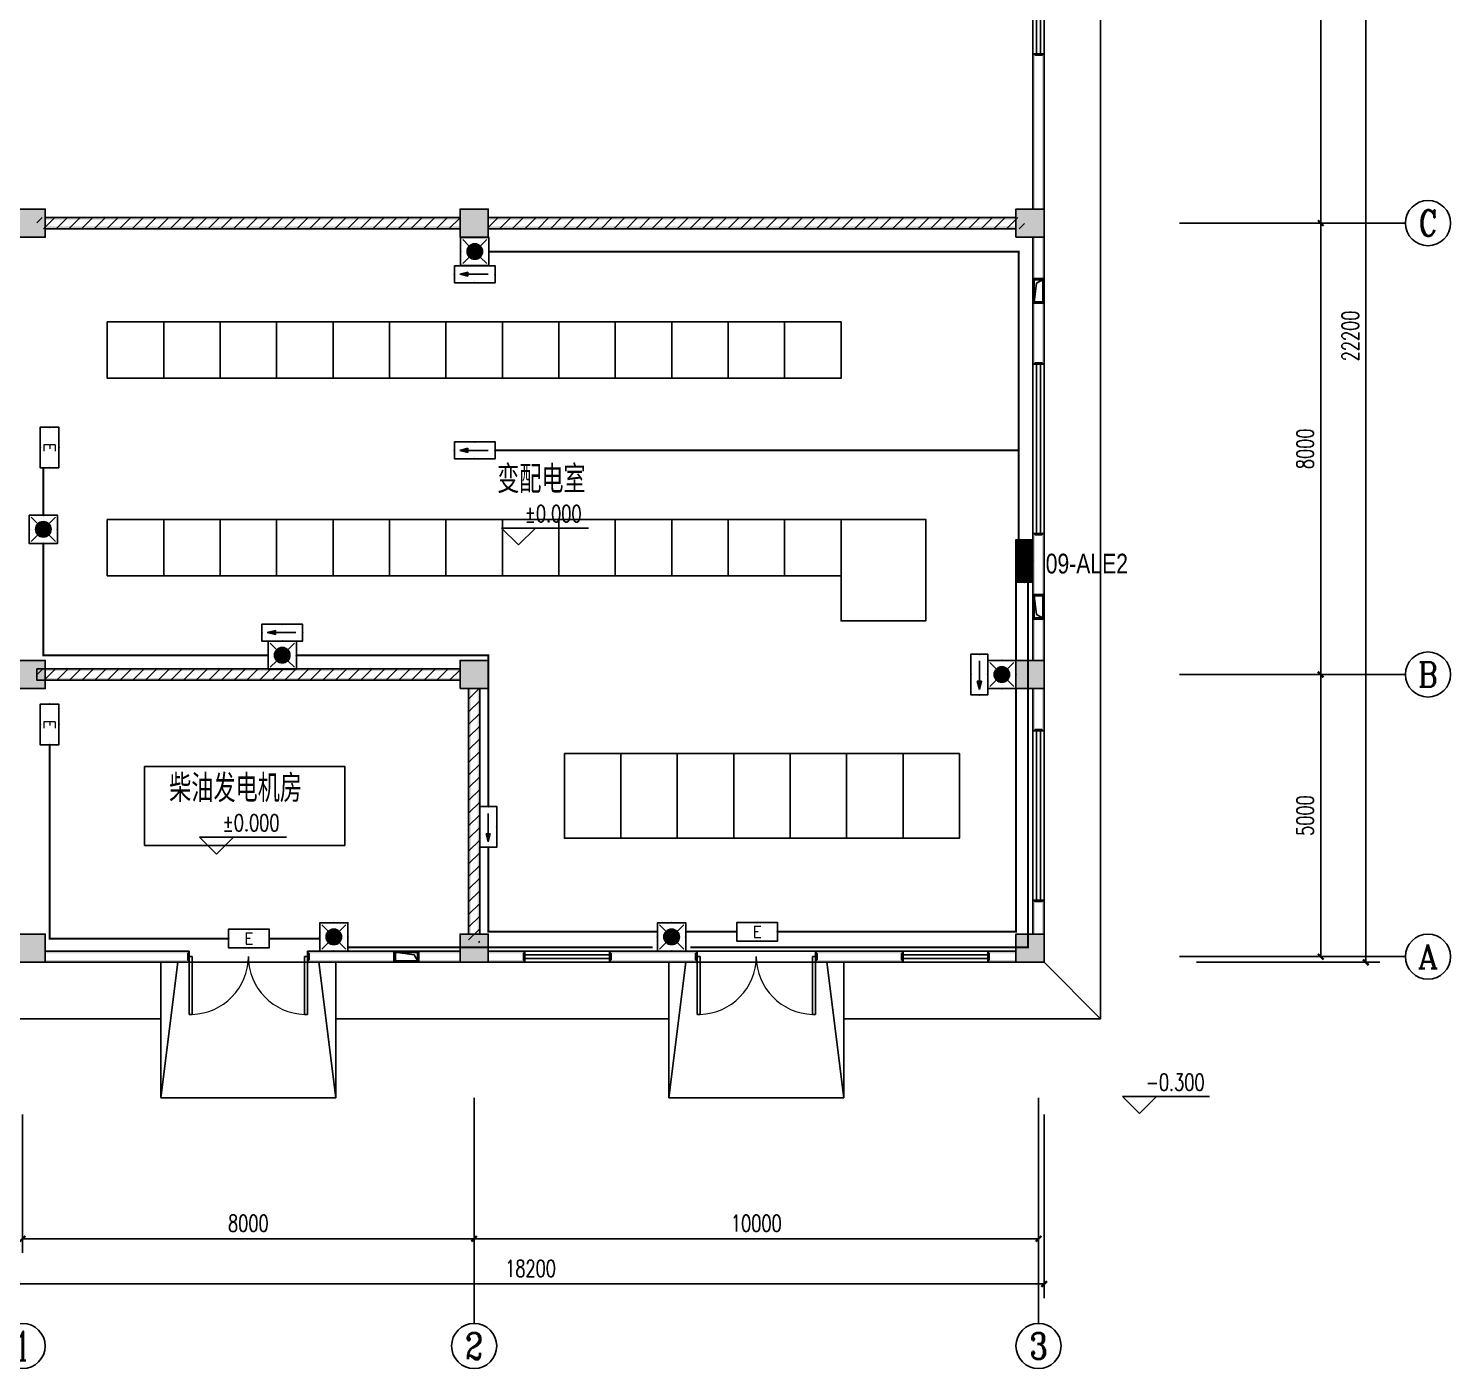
# Model space of a CAD drawing. Extents: x 5211311 to 5622788, y -441754 to -251897.
# Drawn here: x 5346336 to 5371532, y -405633 to -381883 of the extents above; entities that cross this region are included whole.
import ezdxf
from ezdxf.enums import TextEntityAlignment as Align

# ---------------------------------------------------------------- set-up
doc = ezdxf.new("R2010")
doc.units = 0
doc.header["$LTSCALE"] = 1000
doc.header["$MEASUREMENT"] = 0
doc.linetypes.add('DASH', pattern=[0.35, 0.25, -0.1])
doc.layers.get('0').update_dxf_attribs({"linetype": 'CONTINUOUS'})
doc.layers.get('Defpoints').update_dxf_attribs({"linetype": 'CONTINUOUS'})
for name, color, linetype in [('AXIS_TEXT', 7, 'CONTINUOUS'), ('EQUIP-照明', 3, 'CONTINUOUS'), ('EQUIP-箱柜', 3, 'CONTINUOUS'), ('PUB_HATCH', 8, 'CONTINUOUS'), ('WIRE-应急', 1, 'DASH'), ('建筑底图', 251, 'CONTINUOUS'), ('电气文字', 7, 'CONTINUOUS')]:
    doc.layers.add(name, color=color, linetype=linetype)
doc.styles.add('_HZTXT', font='txt.shx', dxfattribs={"width": 0.8, "bigfont": 'HZTXT.shx'})
doc.styles.add('_TCH_AXIS', font='COMPLEX', dxfattribs={"bigfont": 'GBCBIG'})
doc.styles.add('_TCH_DIM', font='SIMPLEX', dxfattribs={"bigfont": 'GBCBIG'})
doc.styles.add('_TCH_DIM_T3', font='SIMPLEX', dxfattribs={"width": 0.705882, "bigfont": 'GBCBIG'})
doc.styles.add('_TEL_DIM', font='SIMPLEX', dxfattribs={"width": 0.8, "height": 3.5, "bigfont": 'HZTXT'})
doc.styles.add('COMPLEX', font='COMPLEX')
doc.styles.add('SCEI', font='hdtxt.shx', dxfattribs={"width": 0.8, "height": 400, "bigfont": 'hdhztxt.shx'})
doc.dimstyles.new('_TCH_ARCH&&100', dxfattribs={"dimtxt": 297.5, "dimasz": 100, "dimexe": 250, "dimexo": 300, "dimgap": 126.25, "dimtad": 1, "dimdec": 0, "dimzin": 0, "dimdsep": 46, "dimtxsty": '_TCH_DIM_T3', "dimblk": 'ARCHTICK', "dimcen": 0.09, "dimclrt": 7, "dimazin": 2, "dimtfac": 1, "dimtdec": 0, "dimtix": 1, "dimtmove": 2, "dimatfit": 3, "dimfxl": 0, "dimtolj": 1, "dimtzin": 0, "dimarcsym": 0})

# ---------------------------------------------------------------- blocks, each defined once
blk = doc.blocks.new('$TCHSYS$WIN2D')
for p, q in [((-0.5, 0.5), (0.5, 0.5)), ((-0.5, 0.5), (-0.5, -0.5)), ((0.5, 0.5), (0.5, -0.5)), ((0.5, 0.1667), (-0.5, 0.1667)), ((0.5, -0.1667), (-0.5, -0.1667)), ((-0.5, -0.5), (0.5, -0.5))]:
    blk.add_line(p, q)
blk = doc.blocks.new('$DorLib2D$00000002')
for p, q in [((-0.5, 0), (-0.5, 0.4875)), ((-0.475, 0.4875), (-0.5, 0.4875)), ((-0.475, 0), (-0.475, 0.4875)), ((0.475, 0), (0.475, 0.4875)), ((0.475, 0.4875), (0.5, 0.4875)), ((0.5, 0), (0.5, 0.4875)), ((-0.5, 0), (-0.475, 0)), ((0.5, 0), (0.475, 0))]:
    blk.add_line(p, q)
at = {"lineweight": 13}
for centre, start, end in [((-0.4875, 0), 0, 88.53072), ((0.4875, 0), 91.46928, 180)]:
    blk.add_arc(centre, 0.4875, start, end, dxfattribs=at)
blk = doc.blocks.new('_FZH')
blk.add_lwpolyline([(-0.5, -0.5), (0.5, -0.5), (0.5, 0.5), (-0.5, 0.5)], close=True)
at = {"layer": 'PUB_HATCH'}
blk.add_solid([(-0.5, -0.5), (0.5, -0.5), (-0.5, 0.5), (0.5, 0.5)], dxfattribs=at)
blk = doc.blocks.new('_ArchTick')
at = {"color": 0, "linetype": 'ByBlock', "const_width": 0.4}
blk.add_lwpolyline([(-0.5, -0.5), (0.5, 0.5)], dxfattribs=at)
blk = doc.blocks.new('*D100')
at = {"layer": 'Defpoints', "color": 0, "transparency": 16777216}
for p in [(5366732, -393333), (5369232, -393333), (5366732, -398333)]:
    blk.add_point(p, dxfattribs=at)
at = {"layer": '建筑底图', "color": 0, "lineweight": -2, "transparency": 16777216}
for p, q in [((5367032, -393333), (5369482, -393333)), ((5369232, -398333), (5369232, -393333)), ((5367032, -398333), (5369482, -398333))]:
    blk.add_line(p, q, dxfattribs=at)
at = {"layer": '建筑底图', "color": 0, "lineweight": -2, "transparency": 16777216, "xscale": 100, "yscale": 100, "zscale": 100}
for p, rotation in [((5369232, -393333), 90), ((5369232, -398333), 270)]:
    blk.add_blockref('_ArchTick', p, dxfattribs=dict(at, rotation=rotation))
at = {"layer": '建筑底图', "color": 7, "transparency": 16777216, "insert": (5368957, -395833), "char_height": 297.5, "attachment_point": 5, "rotation": 90, "style": '_TCH_DIM_T3'}
blk.add_mtext('\\A1;5000', dxfattribs=at)
blk = doc.blocks.new('*D101')
at = {"layer": 'Defpoints', "color": 0, "transparency": 16777216}
for p in [(5366732, -385333), (5369232, -385333), (5366732, -393333)]:
    blk.add_point(p, dxfattribs=at)
at = {"layer": '建筑底图', "color": 0, "lineweight": -2, "transparency": 16777216}
for p, q in [((5367032, -385333), (5369482, -385333)), ((5369232, -393333), (5369232, -385333)), ((5367032, -393333), (5369482, -393333))]:
    blk.add_line(p, q, dxfattribs=at)
at = {"layer": '建筑底图', "color": 0, "lineweight": -2, "transparency": 16777216, "xscale": 100, "yscale": 100, "zscale": 100}
for p, rotation in [((5369232, -385333), 90), ((5369232, -393333), 270)]:
    blk.add_blockref('_ArchTick', p, dxfattribs=dict(at, rotation=rotation))
at = {"layer": '建筑底图', "color": 7, "transparency": 16777216, "insert": (5368957, -389333), "char_height": 297.5, "attachment_point": 5, "rotation": 90, "style": '_TCH_DIM_T3'}
blk.add_mtext('\\A1;8000', dxfattribs=at)
blk = doc.blocks.new('*D102')
at = {"layer": 'Defpoints', "color": 0, "transparency": 16777216}
for p in [(5366732, -376333), (5369232, -376333), (5366732, -385333)]:
    blk.add_point(p, dxfattribs=at)
at = {"layer": '建筑底图', "color": 0, "lineweight": -2, "transparency": 16777216}
for p, q in [((5367032, -376333), (5369482, -376333)), ((5369232, -385333), (5369232, -376333)), ((5367032, -385333), (5369482, -385333))]:
    blk.add_line(p, q, dxfattribs=at)
at = {"layer": '建筑底图', "color": 0, "lineweight": -2, "transparency": 16777216, "xscale": 100, "yscale": 100, "zscale": 100}
for p, rotation in [((5369232, -376333), 90), ((5369232, -385333), 270)]:
    blk.add_blockref('_ArchTick', p, dxfattribs=dict(at, rotation=rotation))
at = {"layer": '建筑底图', "color": 7, "transparency": 16777216, "insert": (5368957, -380833), "char_height": 297.5, "attachment_point": 5, "rotation": 90, "style": '_TCH_DIM_T3'}
blk.add_mtext('\\A1;9000', dxfattribs=at)
blk = doc.blocks.new('*D103')
at = {"layer": 'Defpoints', "color": 0, "transparency": 16777216}
for p in [(5366732, -376233), (5370032, -376233), (5366732, -398433)]:
    blk.add_point(p, dxfattribs=at)
at = {"layer": '建筑底图', "color": 0, "lineweight": -2, "transparency": 16777216}
for p, q in [((5367032, -376233), (5370282, -376233)), ((5370032, -398433), (5370032, -376233)), ((5367032, -398433), (5370282, -398433))]:
    blk.add_line(p, q, dxfattribs=at)
at = {"layer": '建筑底图', "color": 0, "lineweight": -2, "transparency": 16777216, "xscale": 100, "yscale": 100, "zscale": 100}
for p, rotation in [((5370032, -376233), 90), ((5370032, -398433), 270)]:
    blk.add_blockref('_ArchTick', p, dxfattribs=dict(at, rotation=rotation))
at = {"layer": '建筑底图', "color": 7, "transparency": 16777216, "insert": (5369757, -387333), "char_height": 297.5, "attachment_point": 5, "rotation": 90, "style": '_TCH_DIM_T3'}
blk.add_mtext('\\A1;22200', dxfattribs=at)
blk = doc.blocks.new('_AXISO')
blk.add_circle((0, 0), 0.5)
at = {"layer": 'AXIS_TEXT', "style": 'COMPLEX', "width": 1.041667}
blk.add_attdef('A', text='', height=0.56, dxfattribs=at).set_placement((-0.25, -0.28), (0.25, -0.28), align=Align.FIT)
blk = doc.blocks.new('*D113')
at = {"layer": 'Defpoints', "color": 0, "transparency": 16777216}
for p in [(5346232, -400833), (5354232, -400833), (5354232, -403333)]:
    blk.add_point(p, dxfattribs=at)
at = {"layer": '建筑底图', "color": 0, "lineweight": -2, "transparency": 16777216}
for p, q in [((5346232, -401133), (5346232, -403583)), ((5354232, -401133), (5354232, -403583)), ((5346232, -403333), (5354232, -403333))]:
    blk.add_line(p, q, dxfattribs=at)
at = {"layer": '建筑底图', "color": 0, "lineweight": -2, "transparency": 16777216, "xscale": 100, "yscale": 100, "zscale": 100, "rotation": 180}
blk.add_blockref('_ArchTick', (5346232, -403333), dxfattribs=at)
at = {"layer": '建筑底图', "color": 0, "lineweight": -2, "transparency": 16777216, "xscale": 100, "yscale": 100, "zscale": 100}
blk.add_blockref('_ArchTick', (5354232, -403333), dxfattribs=at)
at = {"layer": '建筑底图', "color": 7, "transparency": 16777216, "insert": (5350232, -403058), "char_height": 297.5, "attachment_point": 5, "style": '_TCH_DIM_T3'}
blk.add_mtext('\\A1;8000', dxfattribs=at)
blk = doc.blocks.new('*D114')
at = {"layer": 'Defpoints', "color": 0, "transparency": 16777216}
for p in [(5354232, -400833), (5364232, -400833), (5364232, -403333)]:
    blk.add_point(p, dxfattribs=at)
at = {"layer": '建筑底图', "color": 0, "lineweight": -2, "transparency": 16777216}
for p, q in [((5354232, -401133), (5354232, -403583)), ((5364232, -401133), (5364232, -403583)), ((5354232, -403333), (5364232, -403333))]:
    blk.add_line(p, q, dxfattribs=at)
at = {"layer": '建筑底图', "color": 0, "lineweight": -2, "transparency": 16777216, "xscale": 100, "yscale": 100, "zscale": 100, "rotation": 180}
blk.add_blockref('_ArchTick', (5354232, -403333), dxfattribs=at)
at = {"layer": '建筑底图', "color": 0, "lineweight": -2, "transparency": 16777216, "xscale": 100, "yscale": 100, "zscale": 100}
blk.add_blockref('_ArchTick', (5364232, -403333), dxfattribs=at)
at = {"layer": '建筑底图', "color": 7, "transparency": 16777216, "insert": (5359232, -403058), "char_height": 297.5, "attachment_point": 5, "style": '_TCH_DIM_T3'}
blk.add_mtext('\\A1;10000', dxfattribs=at)
blk = doc.blocks.new('*D115')
at = {"layer": 'Defpoints', "color": 0, "transparency": 16777216}
for p in [(5346132, -400833), (5364332, -400833), (5364332, -404133)]:
    blk.add_point(p, dxfattribs=at)
at = {"layer": '建筑底图', "color": 0, "lineweight": -2, "transparency": 16777216}
for p, q in [((5346132, -401133), (5346132, -404383)), ((5364332, -401133), (5364332, -404383)), ((5346132, -404133), (5364332, -404133))]:
    blk.add_line(p, q, dxfattribs=at)
at = {"layer": '建筑底图', "color": 0, "lineweight": -2, "transparency": 16777216, "xscale": 100, "yscale": 100, "zscale": 100, "rotation": 180}
blk.add_blockref('_ArchTick', (5346132, -404133), dxfattribs=at)
at = {"layer": '建筑底图', "color": 0, "lineweight": -2, "transparency": 16777216, "xscale": 100, "yscale": 100, "zscale": 100}
blk.add_blockref('_ArchTick', (5364332, -404133), dxfattribs=at)
at = {"layer": '建筑底图', "color": 7, "transparency": 16777216, "insert": (5355232, -403858), "char_height": 297.5, "attachment_point": 5, "style": '_TCH_DIM_T3'}
blk.add_mtext('\\A1;18200', dxfattribs=at)
blk = doc.blocks.new('*X144')
at = {"color": 0}
for p, q in [((-250, 33), (-83, 200)), ((-250, 68), (-118, 200)), ((-250, 104), (-154, 200)), ((-250, 139), (-189, 200)), ((-250, 174), (-224, 200)), ((-247, 0), (-47, 200)), ((-212, 0), (-12, 200)), ((-177, 0), (23, 200)), ((-141, 0), (59, 200)), ((-106, 0), (94, 200)), ((-71, 0), (129, 200)), ((-35, 0), (165, 200)), ((0, 0), (200, 200)), ((35, 0), (235, 200)), ((71, 0), (250, 179)), ((106, 0), (250, 144)), ((141, 0), (250, 109)), ((177, 0), (250, 73)), ((212, 0), (250, 38)), ((247, 0), (250, 3))]:
    blk.add_line(p, q, dxfattribs=at)
blk = doc.blocks.new('$equip$00002943')
for p, q in [((-0.75, 0.6), (-0.75, 0)), ((0.75, 0.6), (-0.75, 0.6)), ((0.75, 0), (0.75, 0.6)), ((-0.75, 0), (0.75, 0))]:
    blk.add_line(p, q)
for points, const_width in [([(-0.75, 0.3), (0.75, 0.3)], 0.6), ([(-0.75, 0.6), (-0.75, 0), (0.75, 0), (0.75, 0.6), (-0.75, 0.6), (-0.75, 0)], 0.04)]:
    blk.add_lwpolyline(points, dxfattribs=dict(const_width=const_width))
for p in [(0, 0.6), (-0.75, 0.3), (0, 0), (0.75, 0.3)]:
    blk.add_point(p)
at = {"xscale": 0.00300000000061118, "yscale": 0.00300000000061118, "zscale": 0.00300000000061118}
blk.add_blockref('*X144', (0, 0), dxfattribs=at)
at = {"color": 7, "style": '_TEL_DIM', "flags": 1}
for tag in ['A', 'REMARK']:
    blk.add_attdef(tag, text='', height=0.00002, dxfattribs=at).set_placement((0, 0), align=Align.MIDDLE_CENTER)
blk = doc.blocks.new('$equip$00002534')
for p, q in [((-0.72, 0.66), (-0.72, 0)), ((0.72, 0.66), (-0.72, 0.66)), ((0.72, 0), (0.72, 0.66)), ((-0.72, 0), (0.72, 0))]:
    blk.add_line(p, q)
at = {"const_width": 0.04}
blk.add_lwpolyline([(-0.72, 0.66), (-0.72, 0), (0.72, 0), (0.72, 0.66), (-0.72, 0.66), (-0.72, 0)], dxfattribs=at)
for p in [(0, 0.66), (-0.72, 0.33), (0, 0), (0.72, 0.33)]:
    blk.add_point(p)
at = {"color": 7, "style": '_TEL_DIM'}
blk.add_attdef('$TEXT$', text='', height=0.4, dxfattribs=at).set_placement((0, 0.33), align=Align.MIDDLE_CENTER)
at = {"color": 7, "style": '_TEL_DIM', "flags": 1}
blk.add_attdef('A', text='', height=0.00002, dxfattribs=at).set_placement((0, 0), align=Align.MIDDLE_CENTER)
blk = doc.blocks.new('$equip$00002604')
blk.add_hatch(color=256).paths.add_polyline_path([(0.275, 0.5, 1), (-0.274, 0.5, 1)])
for p, q in [((-0.429, 0.929), (-0.194, 0.694)), ((0.194, 0.694), (0.429, 0.929)), ((-0.429, 0.071), (-0.194, 0.306)), ((0.194, 0.306), (0.429, 0.071))]:
    blk.add_line(p, q)
at = {"const_width": 0.04}
blk.add_lwpolyline([(-0.5, 1), (-0.5, 0), (0.5, 0), (0.5, 1), (-0.5, 1), (-0.5, 0)], dxfattribs=at)
blk.add_lwpolyline([(-0.5, 1), (-0.5, 0), (0.5, 0), (0.5, 1)], close=True)
blk.add_circle((0, 0.5), 0.275)
for p in [(0, 1), (-0.5, 0.5), (0, 0), (0.5, 0.5)]:
    blk.add_point(p)
at = {"color": 7, "style": '_TEL_DIM', "flags": 1}
blk.add_attdef('A', text='', height=0.000025, dxfattribs=at).set_placement((0, 0), align=Align.MIDDLE_CENTER)
blk = doc.blocks.new('$equip$00002541')
blk.add_hatch(color=256).paths.add_polyline_path([(-0.24, 0.372), (-0.528, 0.3), (-0.24, 0.228)])
for p, q in [((-0.72, 0.6), (-0.72, 0)), ((0.72, 0.6), (-0.72, 0.6)), ((0.72, 0), (0.72, 0.6)), ((-0.72, 0), (0.72, 0)), ((-0.24, 0.372), (-0.528, 0.3)), ((-0.528, 0.3), (-0.24, 0.228)), ((-0.24, 0.372), (-0.24, 0.228))]:
    blk.add_line(p, q)
at = {"color": 7}
blk.add_line((-0.48, 0.3), (0.48, 0.3), dxfattribs=at)
at = {"const_width": 0.04}
blk.add_lwpolyline([(-0.72, 0.6), (-0.72, 0), (0.72, 0), (0.72, 0.6), (-0.72, 0.6), (-0.72, 0)], dxfattribs=at)
for p in [(0, 0.6), (-0.72, 0.3), (0, 0), (0.72, 0.3)]:
    blk.add_point(p)
at = {"color": 7, "style": '_TEL_DIM', "flags": 1}
blk.add_attdef('A', text='', height=0.00002, dxfattribs=at).set_placement((0, 0), align=Align.MIDDLE_CENTER)
blk = doc.blocks.new('$equip$00002540')
blk.add_hatch(color=256).paths.add_polyline_path([(0.24, 0.372), (0.24, 0.228), (0.528, 0.3)])
for p, q in [((-0.72, 0.6), (-0.72, 0)), ((0.72, 0.6), (-0.72, 0.6)), ((0.72, 0), (0.72, 0.6)), ((-0.72, 0), (0.72, 0)), ((0.24, 0.372), (0.24, 0.228)), ((0.528, 0.3), (0.24, 0.372)), ((0.24, 0.228), (0.528, 0.3))]:
    blk.add_line(p, q)
at = {"color": 7}
blk.add_line((-0.48, 0.3), (0.48, 0.3), dxfattribs=at)
at = {"const_width": 0.04}
blk.add_lwpolyline([(-0.72, 0.6), (-0.72, 0), (0.72, 0), (0.72, 0.6), (-0.72, 0.6), (-0.72, 0)], dxfattribs=at)
for p in [(0, 0.6), (-0.72, 0.3), (0, 0), (0.72, 0.3)]:
    blk.add_point(p)
at = {"color": 7, "style": '_TEL_DIM', "flags": 1}
blk.add_attdef('A', text='', height=0.00002, dxfattribs=at).set_placement((0, 0), align=Align.MIDDLE_CENTER)

msp = doc.modelspace()

# ---------------------------------------------------------------- hatches: boundary and pattern name
at = {"layer": '建筑底图'}
for points in [[(5364332.4, -382333), (5364132.4, -382333), (5364172.4, -382373), (5364292.4, -382373)], [(5364132.4, -385083), (5364172.4, -385083), (5364172.4, -382373), (5364132.4, -382333)], [(5364292.4, -385083), (5364332.4, -385083), (5364332.4, -382333), (5364292.4, -382373)], [(5346632.4, -385083), (5346132.4, -385083), (5346172.4, -385123), (5346592.4, -385123)], [(5346632.4, -385583), (5346632.4, -385083), (5346592.4, -385123), (5346592.4, -385543)], [(5353982.4, -385273), (5353982.4, -385233), (5346632.4, -385233), (5346632.4, -385273)], [(5354482.4, -385083), (5353982.4, -385083), (5354022.4, -385123), (5354442.4, -385123)], [(5353982.4, -385083), (5353982.4, -385583), (5354022.4, -385543), (5354022.4, -385123)], [(5354482.4, -385583), (5354482.4, -385083), (5354442.4, -385123), (5354442.4, -385543)], [(5363832.4, -385273), (5363832.4, -385233), (5354482.4, -385233), (5354482.4, -385273)], [(5364332.4, -385083), (5363832.4, -385083), (5363872.4, -385123), (5364292.4, -385123)], [(5363832.4, -385083), (5363832.4, -385583), (5363872.4, -385543), (5363872.4, -385123)], [(5364332.4, -385583), (5364332.4, -385083), (5364292.4, -385123), (5364292.4, -385543)], [(5353982.4, -385433), (5353982.4, -385393), (5346632.4, -385393), (5346632.4, -385433)], [(5363832.4, -385433), (5363832.4, -385393), (5354482.4, -385393), (5354482.4, -385433)], [(5346132.4, -385583), (5346632.4, -385583), (5346592.4, -385543), (5346172.4, -385543)], [(5353982.4, -385583), (5354482.4, -385583), (5354442.4, -385543), (5354022.4, -385543)], [(5363832.4, -385583), (5364332.4, -385583), (5364292.4, -385543), (5363872.4, -385543)], [(5364172.4, -385583), (5364132.4, -385583), (5364132.4, -387833), (5364172.4, -387793)], [(5364332.4, -385583), (5364292.4, -385583), (5364292.4, -387793), (5364332.4, -387833)], [(5364132.4, -387833), (5364332.4, -387833), (5364292.4, -387793), (5364172.4, -387793)], [(5364332.4, -390833), (5364132.4, -390833), (5364172.4, -390873), (5364292.4, -390873)], [(5364132.4, -393083), (5364172.4, -393083), (5364172.4, -390873), (5364132.4, -390833)], [(5364292.4, -393083), (5364332.4, -393083), (5364332.4, -390833), (5364292.4, -390873)], [(5346632.4, -393083), (5346132.4, -393083), (5346172.4, -393123), (5346592.4, -393123)], [(5346632.4, -393583), (5346632.4, -393083), (5346592.4, -393123), (5346592.4, -393543)], [(5353982.4, -393273), (5353982.4, -393233), (5346632.4, -393233), (5346632.4, -393273)], [(5354482.4, -393083), (5353982.4, -393083), (5354022.4, -393123), (5354442.4, -393123)], [(5353982.4, -393083), (5353982.4, -393583), (5354022.4, -393543), (5354022.4, -393123)], [(5354482.4, -393583), (5354482.4, -393083), (5354442.4, -393123), (5354442.4, -393543)], [(5364332.4, -393083), (5363832.4, -393083), (5363872.4, -393123), (5364292.4, -393123)], [(5363832.4, -393083), (5363832.4, -393583), (5363872.4, -393543), (5363872.4, -393123)], [(5364332.4, -393583), (5364332.4, -393083), (5364292.4, -393123), (5364292.4, -393543)], [(5346132.4, -393583), (5346632.4, -393583), (5346592.4, -393543), (5346172.4, -393543)], [(5353982.4, -393433), (5353982.4, -393393), (5346632.4, -393393), (5346632.4, -393433)], [(5353982.4, -393583), (5354482.4, -393583), (5354442.4, -393543), (5354022.4, -393543)], [(5363832.4, -393583), (5364332.4, -393583), (5364292.4, -393543), (5363872.4, -393543)], [(5354132.4, -397933), (5354172.4, -397933), (5354172.4, -393583), (5354132.4, -393583)], [(5354292.4, -397933), (5354332.4, -397933), (5354332.4, -393583), (5354292.4, -393583)], [(5364172.4, -393583), (5364132.4, -393583), (5364132.4, -394333), (5364172.4, -394293)], [(5364332.4, -393583), (5364292.4, -393583), (5364292.4, -394293), (5364332.4, -394333)], [(5364132.4, -394333), (5364332.4, -394333), (5364292.4, -394293), (5364172.4, -394293)], [(5364332.4, -397333), (5364132.4, -397333), (5364172.4, -397373), (5364292.4, -397373)], [(5364132.4, -397933), (5364172.4, -397933), (5364172.4, -397373), (5364132.4, -397333)], [(5364292.4, -397933), (5364332.4, -397933), (5364332.4, -397333), (5364292.4, -397373)], [(5346632.4, -397933), (5346132.4, -397933), (5346172.4, -397973), (5346592.4, -397973)], [(5346632.4, -398433), (5346632.4, -397933), (5346592.4, -397973), (5346592.4, -398393)], [(5354482.4, -397933), (5353982.4, -397933), (5354022.4, -397973), (5354442.4, -397973)], [(5353982.4, -397933), (5353982.4, -398433), (5354022.4, -398393), (5354022.4, -397973)], [(5354482.4, -398433), (5354482.4, -397933), (5354442.4, -397973), (5354442.4, -398393)], [(5364332.4, -397933), (5363832.4, -397933), (5363872.4, -397973), (5364292.4, -397973)], [(5363832.4, -397933), (5363832.4, -398433), (5363872.4, -398393), (5363872.4, -397973)], [(5364332.4, -398433), (5364332.4, -397933), (5364292.4, -397973), (5364292.4, -398393)], [(5346632.4, -398233), (5346632.4, -398273), (5349142.4, -398273), (5349182.4, -398233)], [(5349182.4, -398433), (5349182.4, -398233), (5349142.4, -398273), (5349142.4, -398393)], [(5353982.4, -398273), (5353982.4, -398233), (5351282.4, -398233), (5351322.4, -398273)], [(5351282.4, -398233), (5351282.4, -398433), (5351322.4, -398393), (5351322.4, -398273)], [(5354482.4, -398233), (5354482.4, -398273), (5355092.4, -398273), (5355132.4, -398233)], [(5355132.4, -398433), (5355132.4, -398233), (5355092.4, -398273), (5355092.4, -398393)], [(5358182.4, -398233), (5356632.4, -398233), (5356672.4, -398273), (5358142.4, -398273)], [(5356632.4, -398233), (5356632.4, -398433), (5356672.4, -398393), (5356672.4, -398273)], [(5358182.4, -398433), (5358182.4, -398233), (5358142.4, -398273), (5358142.4, -398393)], [(5361832.4, -398233), (5360282.4, -398233), (5360322.4, -398273), (5361792.4, -398273)], [(5360282.4, -398233), (5360282.4, -398433), (5360322.4, -398393), (5360322.4, -398273)], [(5361832.4, -398433), (5361832.4, -398233), (5361792.4, -398273), (5361792.4, -398393)], [(5363832.4, -398273), (5363832.4, -398233), (5363332.4, -398233), (5363372.4, -398273)], [(5363332.4, -398233), (5363332.4, -398433), (5363372.4, -398393), (5363372.4, -398273)], [(5346132.4, -398433), (5346632.4, -398433), (5346592.4, -398393), (5346172.4, -398393)], [(5346632.4, -398393), (5346632.4, -398433), (5349182.4, -398433), (5349142.4, -398393)], [(5353982.4, -398433), (5353982.4, -398393), (5351322.4, -398393), (5351282.4, -398433)], [(5353982.4, -398433), (5354482.4, -398433), (5354442.4, -398393), (5354022.4, -398393)], [(5354482.4, -398393), (5354482.4, -398433), (5355132.4, -398433), (5355092.4, -398393)], [(5356632.4, -398433), (5358182.4, -398433), (5358142.4, -398393), (5356672.4, -398393)], [(5360282.4, -398433), (5361832.4, -398433), (5361792.4, -398393), (5360322.4, -398393)], [(5363832.4, -398433), (5363832.4, -398393), (5363372.4, -398393), (5363332.4, -398433)], [(5363832.4, -398433), (5364332.4, -398433), (5364292.4, -398393), (5363872.4, -398393)]]:
    msp.add_hatch(color=256, dxfattribs=at).paths.add_polyline_path(points)
h = msp.add_hatch(dxfattribs=at)
h.set_pattern_fill('ANSI31', color=256, scale=100)
h.set_pattern_definition([(45, (-5400734.41, 232866.74), (-112.2532015, 112.2532015), [])])
h.paths.add_polyline_path([(5353982.4, -385233), (5346482.4, -385233), (5346482.4, -385433), (5353982.4, -385433)])
h.paths.add_polyline_path([(5354482.4, -385433), (5363982.4, -385433), (5363982.4, -385233), (5354482.4, -385233)], flags=16)
h = msp.add_hatch(dxfattribs=at)
h.set_pattern_fill('ANSI31', color=256, scale=100)
h.set_pattern_definition([(45, (-5423705, 232866.74), (-112.2532015, 112.2532015), [])])
h.paths.add_polyline_path([(5346482.4, -393233), (5346482.4, -393433), (5353982.4, -393433), (5353982.4, -393233)])
h.paths.add_polyline_path([(5354132.4, -398083), (5354332.4, -398083), (5354332.4, -393583), (5354132.4, -393583)], flags=16)

# ---------------------------------------------------------------- linework, layer by layer
at = {"color": 0}
for points in [[(5347733.5, -387083), (5348733.5, -387083), (5348733.5, -388083), (5347733.5, -388083)], [(5348733.5, -387083), (5349733.5, -387083), (5349733.5, -388083), (5348733.5, -388083)], [(5349733.5, -387083), (5350733.5, -387083), (5350733.5, -388083), (5349733.5, -388083)], [(5350733.5, -387083), (5351733.5, -387083), (5351733.5, -388083), (5350733.5, -388083)], [(5351733.5, -387083), (5352733.5, -387083), (5352733.5, -388083), (5351733.5, -388083)], [(5352733.5, -387083), (5353733.5, -387083), (5353733.5, -388083), (5352733.5, -388083)], [(5353733.5, -387083), (5354733.5, -387083), (5354733.5, -388083), (5353733.5, -388083)], [(5354733.5, -387083), (5355733.5, -387083), (5355733.5, -388083), (5354733.5, -388083)], [(5355733.5, -387083), (5356733.5, -387083), (5356733.5, -388083), (5355733.5, -388083)], [(5356733.5, -387083), (5357733.5, -387083), (5357733.5, -388083), (5356733.5, -388083)], [(5357733.5, -387083), (5358733.5, -387083), (5358733.5, -388083), (5357733.5, -388083)], [(5358733.5, -387083), (5359733.5, -387083), (5359733.5, -388083), (5358733.5, -388083)], [(5359733.5, -387083), (5360733.5, -387083), (5360733.5, -388083), (5359733.5, -388083)], [(5347733.5, -390583), (5348733.5, -390583), (5348733.5, -391583), (5347733.5, -391583)], [(5348733.5, -390583), (5349733.5, -390583), (5349733.5, -391583), (5348733.5, -391583)], [(5349733.5, -390583), (5350733.5, -390583), (5350733.5, -391583), (5349733.5, -391583)], [(5350733.5, -390583), (5351733.5, -390583), (5351733.5, -391583), (5350733.5, -391583)], [(5351733.5, -390583), (5352733.5, -390583), (5352733.5, -391583), (5351733.5, -391583)], [(5352733.5, -390583), (5353733.5, -390583), (5353733.5, -391583), (5352733.5, -391583)], [(5353733.5, -390583), (5354733.5, -390583), (5354733.5, -391583), (5353733.5, -391583)], [(5354733.5, -390583), (5355733.5, -390583), (5355733.5, -391583), (5354733.5, -391583)], [(5355733.5, -390583), (5356733.5, -390583), (5356733.5, -391583), (5355733.5, -391583)], [(5356733.5, -390583), (5357733.5, -390583), (5357733.5, -391583), (5356733.5, -391583)], [(5357733.5, -390583), (5358733.5, -390583), (5358733.5, -391583), (5357733.5, -391583)], [(5358733.5, -390583), (5359733.5, -390583), (5359733.5, -391583), (5358733.5, -391583)], [(5359733.5, -390583), (5360733.5, -390583), (5360733.5, -391583), (5359733.5, -391583)], [(5360733.5, -390583), (5362233.5, -390583), (5362233.5, -392383), (5360733.5, -392383)], [(5355832, -394733.3), (5356832, -394733.3), (5356832, -396233.3), (5355832, -396233.3)], [(5356832, -394733.3), (5357832, -394733.3), (5357832, -396233.3), (5356832, -396233.3)], [(5357832, -394733.3), (5358832, -394733.3), (5358832, -396233.3), (5357832, -396233.3)], [(5358832, -394733.3), (5359832, -394733.3), (5359832, -396233.3), (5358832, -396233.3)], [(5359832, -394733.3), (5360832, -394733.3), (5360832, -396233.3), (5359832, -396233.3)], [(5360832, -394733.3), (5361832, -394733.3), (5361832, -396233.3), (5360832, -396233.3)], [(5361832, -394733.3), (5362832, -394733.3), (5362832, -396233.3), (5361832, -396233.3)], [(5348392.7, -394962.8), (5351940.7, -394962.8), (5351940.7, -396362.8), (5348392.7, -396362.8)]]:
    msp.add_lwpolyline(points, close=True, dxfattribs=at)
at = {"layer": 'WIRE-应急', "linetype": 'DASH', "const_width": 35}
for points in [[(5354493.9, -385837.2), (5363881.7, -385837.2), (5363881.7, -390947.4)], [(5354603.6, -389360.1), (5363881.7, -389360.1)], [(5346599.5, -390509.7), (5346599.5, -389670)], [(5350582.5, -392990.7), (5346599.5, -392990.7), (5346599.5, -391009.7)], [(5358064.5, -398166.6), (5364048.3, -398166.6), (5364048.3, -391697.4)], [(5363832.4, -393083), (5363832.4, -391697.4)], [(5351082.5, -392990.7), (5354482.4, -392990.7), (5354482.4, -395674.2)], [(5359606.2, -397892.8), (5363832.4, -397892.8), (5363832.4, -393583)], [(5349883.4, -398012.7), (5346709.7, -398012.7), (5346709.7, -394576.9)], [(5357480.9, -397892.8), (5354482.4, -397892.8), (5354482.4, -396394.2)], [(5350603.4, -398012.7), (5351496.4, -398012.7)], [(5358886.2, -397892.8), (5357980.9, -397892.8)], [(5351996.4, -398166.6), (5357397, -398166.6)]]:
    msp.add_lwpolyline(points, dxfattribs=at)
at = {"layer": '建筑底图'}
for p, q in [((5364332.4, -382333), (5364132.4, -382333)), ((5364132.4, -382333), (5364132.4, -385083)), ((5364332.4, -385083), (5364332.4, -382333)), ((5346632.4, -385233), (5353982.4, -385233)), ((5354482.4, -385233), (5363832.4, -385233)), ((5346632.4, -385433), (5353982.4, -385433)), ((5354482.4, -385433), (5363832.4, -385433)), ((5366732.4, -385333), (5370732.4, -385333)), ((5364132.4, -385583), (5364132.4, -387833)), ((5364332.4, -387833), (5364332.4, -385583)), ((5364132.4, -387833), (5364332.4, -387833)), ((5355018.3, -391037.1), (5354718.3, -390737.1)), ((5354718.3, -390737.1), (5356258.5, -390737.1)), ((5355018.3, -391037.1), (5355318.3, -390737.1)), ((5364332.4, -390833), (5364132.4, -390833)), ((5364132.4, -390833), (5364132.4, -393083)), ((5364332.4, -393083), (5364332.4, -390833)), ((5346632.4, -393233), (5353982.4, -393233)), ((5346632.4, -393433), (5353982.4, -393433)), ((5366732.4, -393333), (5370732.4, -393333)), ((5354132.4, -393583), (5354132.4, -397933)), ((5354332.4, -393583), (5354332.4, -397933)), ((5364132.4, -393583), (5364132.4, -394333)), ((5364332.4, -394333), (5364332.4, -393583)), ((5364132.4, -394333), (5364332.4, -394333)), ((5349666.2, -396514.1), (5349366.2, -396214.1)), ((5349366.2, -396214.1), (5350906.4, -396214.1)), ((5349666.2, -396514.1), (5349966.2, -396214.1)), ((5364332.4, -397333), (5364132.4, -397333)), ((5364132.4, -397333), (5364132.4, -397933)), ((5364332.4, -397933), (5364332.4, -397333)), ((5349182.4, -398233), (5346632.4, -398233)), ((5349182.4, -398433), (5349182.4, -398233)), ((5353982.4, -398233), (5351282.4, -398233)), ((5351282.4, -398233), (5351282.4, -398433)), ((5355132.4, -398233), (5354482.4, -398233)), ((5355132.4, -398433), (5355132.4, -398233)), ((5358182.4, -398233), (5356632.4, -398233)), ((5356632.4, -398233), (5356632.4, -398433)), ((5358182.4, -398233), (5360282.4, -398233)), ((5358182.4, -398433), (5358182.4, -398233)), ((5361832.4, -398233), (5360282.4, -398233)), ((5360282.4, -398233), (5360282.4, -398433)), ((5361832.4, -398433), (5361832.4, -398233)), ((5363832.4, -398233), (5363332.4, -398233)), ((5363332.4, -398233), (5363332.4, -398433)), ((5366732.4, -398333), (5370732.4, -398333)), ((5346632.4, -398433), (5349182.4, -398433)), ((5348982.4, -398433), (5348682.4, -400833)), ((5348682.4, -398433), (5348682.4, -400833)), ((5349182.4, -398433), (5351282.4, -398433)), ((5351282.4, -398433), (5353982.4, -398433)), ((5351482.4, -398433), (5351782.4, -400833)), ((5351782.4, -398433), (5351782.4, -400833)), ((5354482.4, -398433), (5355132.4, -398433)), ((5356632.4, -398433), (5358182.4, -398433)), ((5357982.4, -398433), (5357682.4, -400833)), ((5357682.4, -398433), (5357682.4, -400833)), ((5358182.4, -398433), (5360282.4, -398433)), ((5360282.4, -398433), (5361832.4, -398433)), ((5360482.4, -398433), (5360782.4, -400833)), ((5360782.4, -398433), (5360782.4, -400833)), ((5363332.4, -398433), (5363832.4, -398433)), ((5364332.4, -398433), (5365332.4, -399433)), ((5348682.4, -400833), (5351782.4, -400833)), ((5354232.4, -400833), (5354232.4, -404833)), ((5357682.4, -400833), (5360782.4, -400833)), ((5364232.4, -400833), (5364232.4, -404833)), ((5366020.6, -401112.7), (5365720.6, -400812.7)), ((5365720.6, -400812.7), (5367260.8, -400812.7)), ((5366020.6, -401112.7), (5366320.6, -400812.7))]:
    msp.add_line(p, q, dxfattribs=at)
for points in [[(5345132.4, -379283), (5345132.4, -375233), (5365332.4, -375233), (5365332.4, -399433), (5360782.4, -399433)], [(5364332.4, -386753), (5364332.4, -386313), (5364132.4, -386313), (5364132.4, -386753), (5364332.4, -386753)], [(5364152.4, -386733), (5364198.9, -386394.9), (5364312.4, -386333)], [(5364332.4, -391913), (5364332.4, -392353), (5364132.4, -392353), (5364132.4, -391913), (5364332.4, -391913)], [(5364152.4, -391933), (5364198.9, -392271.1), (5364312.4, -392333)], [(5348682.4, -399433), (5345132.4, -399433), (5345132.4, -395083)], [(5352812.4, -398433), (5353252.4, -398433), (5353252.4, -398233), (5352812.4, -398233), (5352812.4, -398433)], [(5352832.4, -398253), (5353170.6, -398299.4), (5353232.4, -398413)], [(5357682.4, -399433), (5351782.4, -399433)]]:
    msp.add_lwpolyline(points, dxfattribs=at)
at = {"layer": '建筑底图', "const_width": 40}
for points in [[(5364312.4, -386733), (5364312.4, -386333), (5364152.4, -386333), (5364152.4, -386733)], [(5364312.4, -391933), (5364312.4, -392333), (5364152.4, -392333), (5364152.4, -391933)], [(5352832.4, -398413), (5353232.4, -398413), (5353232.4, -398253), (5352832.4, -398253)]]:
    msp.add_lwpolyline(points, close=True, dxfattribs=at)
at = {"layer": '建筑底图'}
msp.add_lwpolyline([(5346482.4, -393233), (5353982.4, -393233), (5353982.4, -393433), (5346482.4, -393433)], close=True, dxfattribs=at)

# ---------------------------------------------------------------- block references
at = {"layer": 'EQUIP-照明', "xscale": 500, "yscale": 500, "zscale": 500}
for name, p in [('$equip$00002604', (5354243.9, -386087.2)), ('$equip$00002541', (5354243.6, -386388.6)), ('$equip$00002541', (5354243.6, -389510.1)), ('$equip$00002604', (5346599.5, -391009.7)), ('$equip$00002541', (5350832.5, -392740.7)), ('$equip$00002604', (5350832.5, -393240.7)), ('$equip$00002604', (5363582.4, -393583)), ('$equip$00002604', (5351746.4, -398233)), ('$equip$00002604', (5357730.9, -398233))]:
    msp.add_blockref(name, p, dxfattribs=at)
at = {"layer": 'EQUIP-照明', "xscale": 500, "yscale": 500, "zscale": 500, "rotation": 270}
for p in [(5346544.7, -389310), (5346544.7, -394216.9)]:
    msp.add_blockref('$equip$00002534', p, dxfattribs=at).add_auto_attribs({'$TEXT$': 'E'})
for p in [(5363033.5, -393333), (5354332.4, -396034.2)]:
    msp.add_blockref('$equip$00002540', p, dxfattribs=at)
at = {"layer": 'EQUIP-照明', "xscale": 500, "yscale": 500, "zscale": 500}
for p in [(5350243.4, -398177.7), (5359246.2, -398057.8)]:
    msp.add_blockref('$equip$00002534', p, dxfattribs=at).add_auto_attribs({'$TEXT$': 'E'})
at = {"layer": 'EQUIP-箱柜', "xscale": 500, "yscale": 500, "zscale": 500, "rotation": 270}
msp.add_blockref('$equip$00002943', (5363832.4, -391322.4), dxfattribs=at)
at = {"layer": '建筑底图', "xscale": 3000, "yscale": -200, "zscale": 3000}
for p, rotation in [((5364232.4, -380833), 269.9999999999763), ((5364232.4, -389333), 269.9999999999733), ((5364232.4, -395833), 269.9999999999786)]:
    msp.add_blockref('$TCHSYS$WIN2D', p, dxfattribs=dict(at, rotation=rotation))
at = {"layer": '建筑底图'}
ref = msp.add_blockref('_AXISO', (5371132.4, -385333), dxfattribs=dict(at, xscale=800, yscale=800, zscale=800))
ref.add_attrib('A', 'C', dxfattribs={"layer": 'AXIS_TEXT', "color": 0, "height": 455.7, "style": '_TCH_AXIS'}).set_placement((5370969.7, -385560.8), (5371295.2, -385560.8), align=Align.FIT)
for name, p, xscale, yscale, zscale in [('_FZH', (5346382.4, -385333), 500, 500, 500), ('_FZH', (5354232.4, -385333), 500, 500, 500), ('_FZH', (5364082.4, -385333), 500, 500, 500), ('_FZH', (5346382.4, -393333), 500, 500, 500), ('_FZH', (5354232.4, -393333), 500, 500, 500), ('_FZH', (5364082.4, -393333), 500, 500, 500), ('_FZH', (5346382.4, -398183), 500, 500, 500), ('_FZH', (5354232.4, -398183), 500, 500, 500), ('_FZH', (5364082.4, -398183), 500, 500, 500), ('$DorLib2D$00000002', (5350232.4, -398333), -2100, -2100, -2100), ('$TCHSYS$WIN2D', (5355882.4, -398333), 1500, 200, 1500), ('$DorLib2D$00000002', (5359232.4, -398333), -2100, -2100, -2100), ('$TCHSYS$WIN2D', (5362582.4, -398333), -1500, 200, -1500)]:
    msp.add_blockref(name, p, dxfattribs=dict(at, xscale=xscale, yscale=yscale, zscale=zscale))
ref = msp.add_blockref('_AXISO', (5371132.4, -393333), dxfattribs=dict(at, xscale=800, yscale=800, zscale=800))
ref.add_attrib('A', 'B', dxfattribs={"layer": 'AXIS_TEXT', "color": 0, "height": 435.3, "style": '_TCH_AXIS'}).set_placement((5370956.3, -393550.6), (5371308.6, -393550.6), align=Align.FIT)
ref = msp.add_blockref('_AXISO', (5371132.4, -398333), dxfattribs=dict(at, xscale=800, yscale=800, zscale=800))
ref.add_attrib('A', 'A', dxfattribs={"layer": 'AXIS_TEXT', "color": 0, "height": 425.2, "style": '_TCH_AXIS'}).set_placement((5370950.2, -398545.6), (5371314.7, -398545.6), align=Align.FIT)
ref = msp.add_blockref('_AXISO', (5346232.4, -405233), dxfattribs=dict(at, xscale=800, yscale=800, zscale=800))
ref.add_attrib('A', '1', dxfattribs={"layer": 'AXIS_TEXT', "color": 0, "height": 514.7, "style": '_TCH_AXIS'}).set_placement((5346122.1, -405490.3), (5346342.7, -405490.3), align=Align.FIT)
ref = msp.add_blockref('_AXISO', (5354232.4, -405233), dxfattribs=dict(at, xscale=800, yscale=800, zscale=800))
ref.add_attrib('A', '2', dxfattribs={"layer": 'AXIS_TEXT', "color": 0, "height": 465.9, "style": '_TCH_AXIS'}).set_placement((5354077.1, -405466), (5354387.8, -405466), align=Align.FIT)
ref = msp.add_blockref('_AXISO', (5364232.4, -405233), dxfattribs=dict(at, xscale=800, yscale=800, zscale=800))
ref.add_attrib('A', '3', dxfattribs={"layer": 'AXIS_TEXT', "color": 0, "height": 465.9, "style": '_TCH_AXIS'}).set_placement((5364077.1, -405466), (5364387.8, -405466), align=Align.FIT)

# ---------------------------------------------------------------- texts
for s, height, style, width, p in [('变配电室', 490.23, '_HZTXT', 0.8, (5354639.8, -390117.6)), ('%%P0.000', 297.5, '_TCH_DIM', 0.705882, (5355128.5, -390632.1)), ('柴油发电机房', 490.23, '_HZTXT', 0.8, (5348829.1, -395594.6)), ('%%P0.000', 297.5, '_TCH_DIM', 0.705882, (5349776.4, -396109.1)), ('-0.300', 297.5, '_TCH_DIM', 0.705882, (5366130.8, -400707.7))]:
    msp.add_text(s, height=height, dxfattribs=dict(at, style=style, width=width)).set_placement(p)
at = {"layer": '电气文字', "style": 'SCEI', "width": 0.8}
msp.add_text('09-ALE2', height=350, dxfattribs=at).set_placement((5364359.7, -391542))

# ---------------------------------------------------------------- dimensions: what is measured, and where the dimension line sits
at = {"layer": '建筑底图'}
for p1, p2, distance, picture, middle in [((5366732.4, -398433), (5366732.4, -376233), -3300, '*D103', (5369757.4, -387333)), ((5366732.4, -385333), (5366732.4, -376333), -2500, '*D102', (5368957.4, -380833)), ((5366732.4, -393333), (5366732.4, -385333), -2500, '*D101', (5368957.4, -389333)), ((5366732.4, -398333), (5366732.4, -393333), -2500, '*D100', (5368957.4, -395833)), ((5346132.4, -400833), (5364332.4, -400833), -3300, '*D115', (5355232.4, -403858)), ((5346232.4, -400833), (5354232.4, -400833), -2500, '*D113', (5350232.4, -403058)), ((5354232.4, -400833), (5364232.4, -400833), -2500, '*D114', (5359232.4, -403058))]:
    dim = msp.add_aligned_dim(p1=p1, p2=p2, distance=distance, dimstyle='_TCH_ARCH&&100', dxfattribs=at)
    dim.commit()
    dim.dimension.update_dxf_attribs({"geometry": picture, "text_midpoint": middle})

doc.saveas('drawing.dxf')
